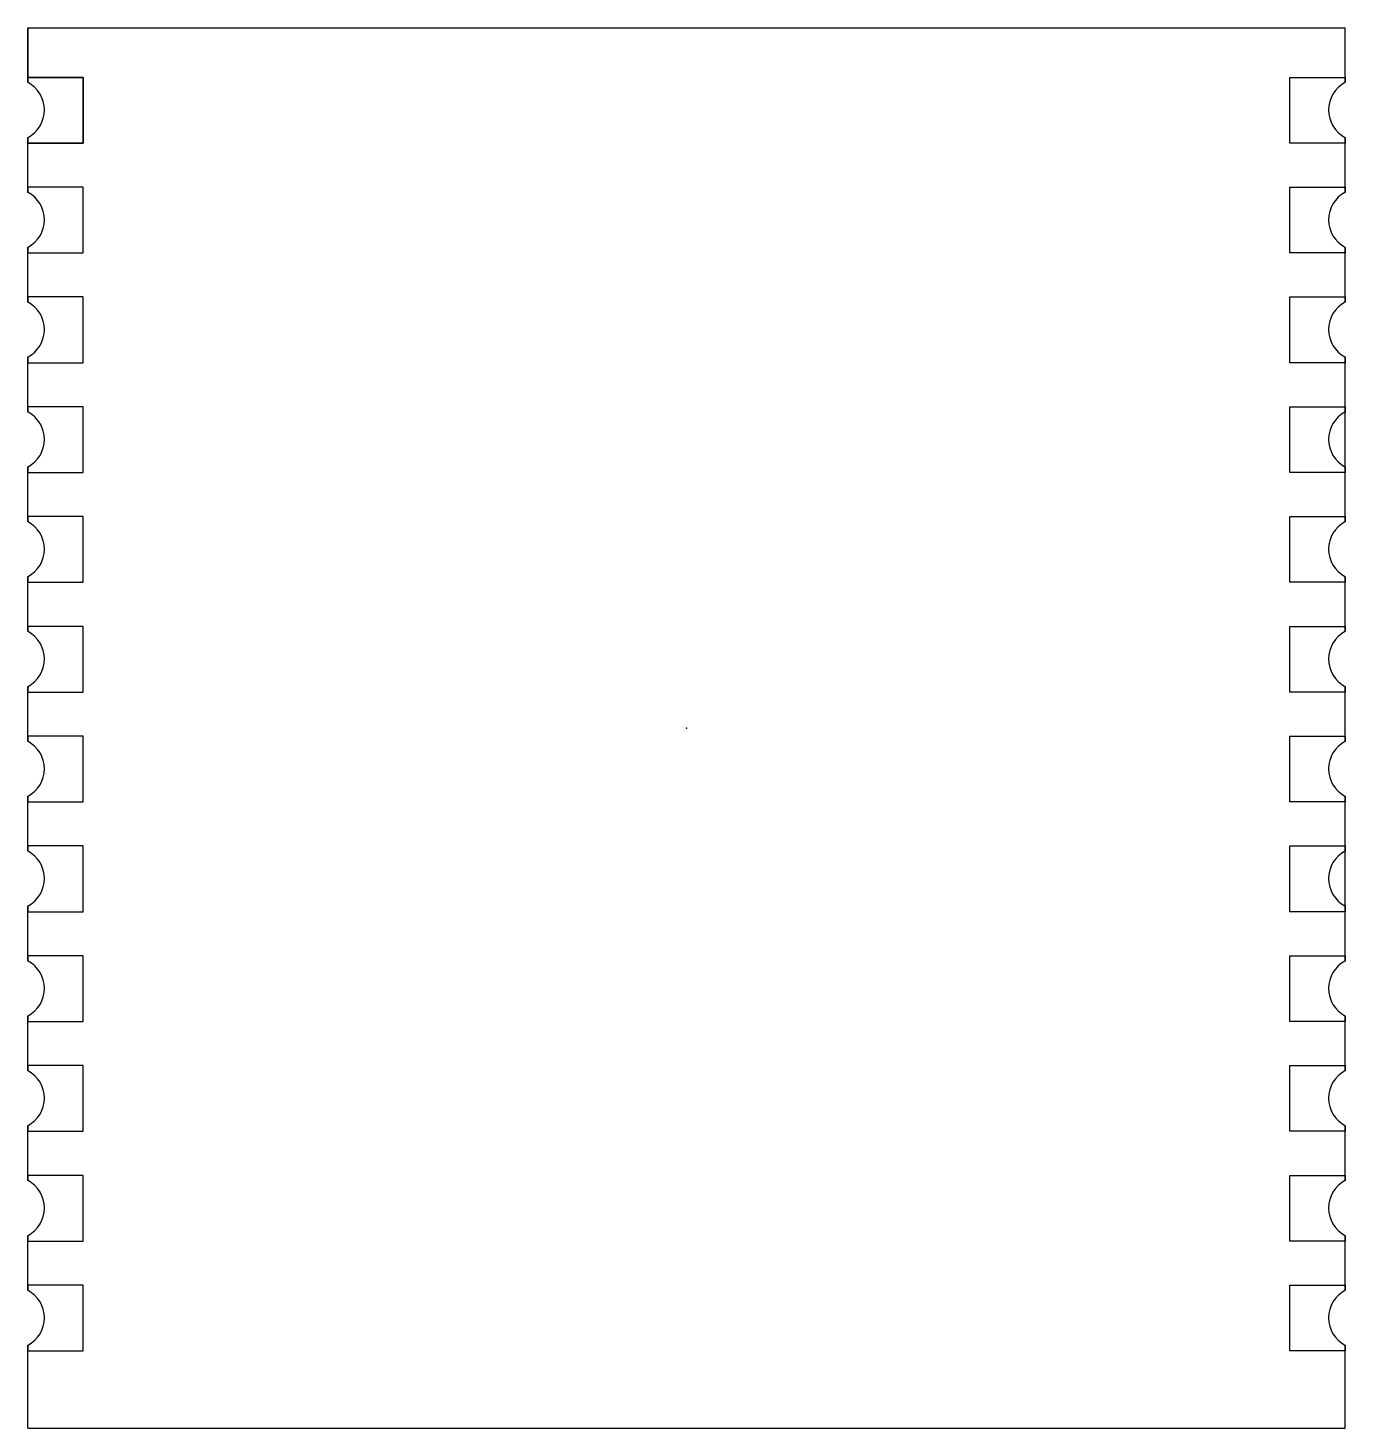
# Model space of a CAD drawing. Header units: millimetres. Extents: x -12 to 12, y -12.8 to 12.8.
import ezdxf

# ---------------------------------------------------------------- set-up
doc = ezdxf.new("R2010")
doc.units = ezdxf.units.MM
doc.header["$PDSIZE"] = -1
doc.linetypes.add('CENTERX2', pattern=[20.32, 12.7, -2.54, 2.54, -2.54])

msp = doc.modelspace()

# ---------------------------------------------------------------- linework, layer by layer
at = {"color": 7, "linetype": 'CENTERX2'}
for p, q in [((-12, 12.75), (-12, 11.755)), ((-12, 11.755), (-12, 11.851)), ((-12, 11.851), (-10.996, 11.851)), ((-12, 11.851), (-12, 11.755)), ((-10.996, 11.851), (-10.996, 10.654)), ((-12, 10.654), (-12, 10.758)), ((-10.996, 10.654), (-12, 10.654))]:
    msp.add_line(p, q, dxfattribs=at)
at = {"color": 7, "linetype": 'Continuous'}
for p, q in [((-12, 12.75), (12, 12.75)), ((-12, 11.755), (-12, 12.75)), ((12, 11.755), (12, 12.75)), ((-12, 11.851), (-12, 11.755)), ((-10.996, 11.851), (-12, 11.851)), ((-10.996, 10.654), (-10.996, 11.851)), ((10.996, 11.851), (12, 11.851)), ((10.996, 10.654), (10.996, 11.851)), ((12, 11.851), (12, 11.755)), ((-12, 10.758), (-12, 10.654)), ((-12, 9.755), (-12, 10.758)), ((12, 10.758), (12, 10.654)), ((12, 9.755), (12, 10.758)), ((-12, 10.654), (-10.996, 10.654)), ((12, 10.654), (10.996, 10.654)), ((-10.996, 9.851), (-12, 9.851)), ((-12, 9.851), (-12, 9.755)), ((-10.996, 8.654), (-10.996, 9.851)), ((10.996, 8.654), (10.996, 9.851)), ((10.996, 9.851), (12, 9.851)), ((12, 9.851), (12, 9.755)), ((-12, 8.758), (-12, 8.654)), ((-12, 7.755), (-12, 8.758)), ((12, 8.758), (12, 8.654)), ((12, 7.755), (12, 8.758)), ((-12, 8.654), (-10.996, 8.654)), ((12, 8.654), (10.996, 8.654)), ((-10.996, 7.851), (-12, 7.851)), ((-12, 7.851), (-12, 7.755)), ((-10.996, 6.654), (-10.996, 7.851)), ((10.996, 6.654), (10.996, 7.851)), ((10.996, 7.851), (12, 7.851)), ((12, 7.851), (12, 7.755)), ((-12, 6.758), (-12, 6.654)), ((-12, 5.755), (-12, 6.758)), ((-12, 6.654), (-10.996, 6.654)), ((12, 6.654), (10.996, 6.654)), ((12, 6.758), (12, 6.654)), ((12, 3.755), (12, 6.758)), ((-10.996, 5.851), (-12, 5.851)), ((-12, 5.851), (-12, 5.755)), ((-10.996, 4.654), (-10.996, 5.851)), ((10.996, 4.654), (10.996, 5.851)), ((10.996, 5.851), (12, 5.851)), ((12, 5.851), (12, 5.755)), ((-12, 4.758), (-12, 4.654)), ((-12, 3.755), (-12, 4.758)), ((-12, 4.654), (-10.996, 4.654)), ((12, 4.654), (10.996, 4.654)), ((12, 4.758), (12, 4.654)), ((-10.996, 3.851), (-12, 3.851)), ((-12, 3.851), (-12, 3.755)), ((-10.996, 2.654), (-10.996, 3.851)), ((10.996, 2.654), (10.996, 3.851)), ((10.996, 3.851), (12, 3.851)), ((12, 3.851), (12, 3.755)), ((-12, 2.758), (-12, 2.654)), ((-12, 1.755), (-12, 2.758)), ((-12, 2.654), (-10.996, 2.654)), ((12, 2.654), (10.996, 2.654)), ((12, 2.758), (12, 2.654)), ((12, 1.755), (12, 2.758)), ((-10.996, 1.851), (-12, 1.851)), ((-12, 1.851), (-12, 1.755)), ((-10.996, 0.654), (-10.996, 1.851)), ((10.996, 0.654), (10.996, 1.851)), ((10.996, 1.851), (12, 1.851)), ((12, 1.851), (12, 1.755)), ((-12, 0.758), (-12, 0.654)), ((-12, -0.245), (-12, 0.758)), ((-12, 0.654), (-10.996, 0.654)), ((12, 0.654), (10.996, 0.654)), ((12, 0.758), (12, 0.654)), ((12, -0.245), (12, 0.758)), ((-10.996, -0.149), (-12, -0.149)), ((-12, -0.149), (-12, -0.245)), ((-10.996, -1.346), (-10.996, -0.149)), ((10.996, -1.346), (10.996, -0.149)), ((10.996, -0.149), (12, -0.149)), ((12, -0.149), (12, -0.245)), ((-12, -1.242), (-12, -1.346)), ((-12, -2.245), (-12, -1.242)), ((12, -1.242), (12, -1.346)), ((12, -4.245), (12, -1.242)), ((-12, -1.346), (-10.996, -1.346)), ((12, -1.346), (10.996, -1.346)), ((-10.996, -2.149), (-12, -2.149)), ((-12, -2.149), (-12, -2.245)), ((-10.996, -3.346), (-10.996, -2.149)), ((10.996, -3.346), (10.996, -2.149)), ((10.996, -2.149), (12, -2.149)), ((12, -2.149), (12, -2.245)), ((-12, -3.242), (-12, -3.346)), ((-12, -4.245), (-12, -3.242)), ((12, -3.242), (12, -3.346)), ((-12, -3.346), (-10.996, -3.346)), ((12, -3.346), (10.996, -3.346)), ((-10.996, -4.149), (-12, -4.149)), ((-12, -4.149), (-12, -4.245)), ((-10.996, -5.346), (-10.996, -4.149)), ((10.996, -5.346), (10.996, -4.149)), ((10.996, -4.149), (12, -4.149)), ((12, -4.149), (12, -4.245)), ((-12, -5.242), (-12, -5.346)), ((-12, -6.245), (-12, -5.242)), ((-12, -5.346), (-10.996, -5.346)), ((12, -5.346), (10.996, -5.346)), ((12, -5.242), (12, -5.346)), ((12, -6.245), (12, -5.242)), ((-10.996, -6.149), (-12, -6.149)), ((-12, -6.149), (-12, -6.245)), ((-10.996, -7.346), (-10.996, -6.149)), ((10.996, -7.346), (10.996, -6.149)), ((10.996, -6.149), (12, -6.149)), ((12, -6.149), (12, -6.245)), ((-12, -7.242), (-12, -7.346)), ((-12, -8.245), (-12, -7.242)), ((-12, -7.346), (-10.996, -7.346)), ((12, -7.346), (10.996, -7.346)), ((12, -7.242), (12, -7.346)), ((12, -8.245), (12, -7.242)), ((-10.996, -8.149), (-12, -8.149)), ((-12, -8.149), (-12, -8.245)), ((-10.996, -9.346), (-10.996, -8.149)), ((10.996, -9.346), (10.996, -8.149)), ((10.996, -8.149), (12, -8.149)), ((12, -8.149), (12, -8.245)), ((-12, -9.242), (-12, -9.346)), ((-12, -10.245), (-12, -9.242)), ((-12, -9.346), (-10.996, -9.346)), ((12, -9.346), (10.996, -9.346)), ((12, -9.242), (12, -9.346)), ((12, -10.245), (12, -9.242)), ((-10.996, -10.149), (-12, -10.149)), ((-12, -10.149), (-12, -10.245)), ((-10.996, -11.346), (-10.996, -10.149)), ((10.996, -11.346), (10.996, -10.149)), ((10.996, -10.149), (12, -10.149)), ((12, -10.149), (12, -10.245)), ((-12, -12.75), (-12, -11.242)), ((-12, -11.242), (-12, -11.346)), ((-12, -11.346), (-10.996, -11.346)), ((12, -11.346), (10.996, -11.346)), ((12, -12.75), (12, -11.242)), ((12, -11.242), (12, -11.346)), ((-12, -12.75), (12, -12.75))]:
    msp.add_line(p, q, dxfattribs=at)
for centre, start, end in [((-12.265, 11.257), 298.039, 61.961), ((12.265, 11.257), 118.039, 241.961), ((-12.265, 9.257), 298.039, 61.961), ((12.265, 9.257), 118.039, 241.961), ((-12.265, 7.257), 298.039, 61.961), ((12.265, 7.257), 118.039, 241.961), ((-12.265, 5.257), 298.039, 61.961), ((12.265, 5.257), 118.039, 241.961), ((-12.265, 3.257), 298.039, 61.961), ((12.265, 3.257), 118.039, 241.961), ((-12.265, 1.257), 298.039, 61.961), ((12.265, 1.257), 118.039, 241.961), ((-12.265, -0.743), 298.039, 61.961), ((12.265, -0.743), 118.039, 241.961), ((-12.265, -2.743), 298.039, 61.961), ((12.265, -2.743), 118.039, 241.961), ((-12.265, -4.743), 298.039, 61.961), ((12.265, -4.743), 118.039, 241.961), ((-12.265, -6.743), 298.039, 61.961), ((12.265, -6.743), 118.039, 241.961), ((-12.265, -8.743), 298.039, 61.961), ((12.265, -8.743), 118.039, 241.961), ((-12.265, -10.743), 298.039, 61.961), ((12.265, -10.743), 118.039, 241.961)]:
    msp.add_arc(centre, 0.565, start, end, dxfattribs=at)
msp.add_point((0, 0), dxfattribs=at)

doc.saveas('drawing.dxf')
